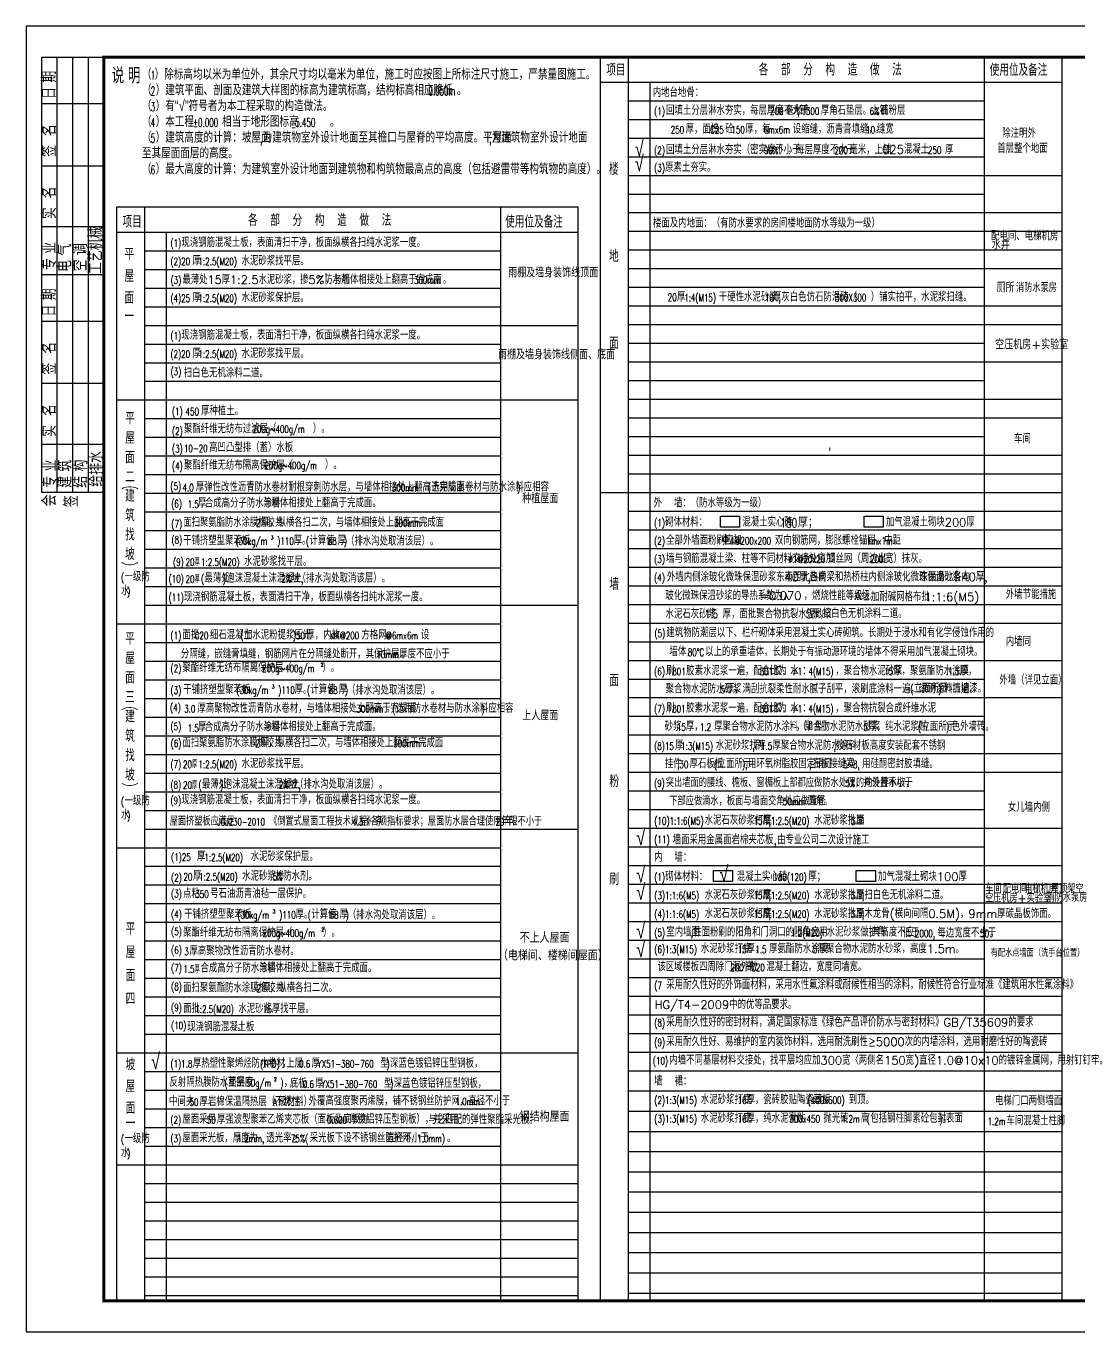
# Model space of a CAD drawing. Extents: x -446699 to 757189, y -606167 to -103070.
# Drawn here: x -354515 to -320673, y -439260 to -397260 of the extents above; entities that cross this region are included whole.
import ezdxf

# ---------------------------------------------------------------- set-up
doc = ezdxf.new("R2010")
doc.units = 0
doc.header["$LTSCALE"] = 1000
doc.header["$MEASUREMENT"] = 0
doc.layers.add('14', color=14, linetype='Continuous')
doc.layers.add('PUB_TITLE', color=4, linetype='Continuous')
doc.styles.add('_TCH_DIM', font='SIMPLEX', dxfattribs={"bigfont": 'GBCBIG'})
doc.styles.add('HZTXT', font='romane.shx', dxfattribs={"width": 0.7, "bigfont": 'hztxt.shx'})
doc.styles.get("Standard").update_dxf_attribs({"font": 'gbenor.shx', "bigfont": 'gbcbig.shx'})
doc.styles.add('天正', font='simplex8.shx', dxfattribs={"width": 0.8, "bigfont": 'hztxt.shx'})

# ---------------------------------------------------------------- blocks, each defined once
blk = doc.blocks.new('A$C393D5F54')
at = {"layer": '14', "color": 14}
for p, q in [((0, 446), (0, 14446)), ((0, 14446), (2000, 14446)), ((500, 446), (500, 14446)), ((1000, 446), (1000, 14446)), ((1500, 446), (1500, 14446)), ((2000, 446), (2000, 14446)), ((2000, 12946), (0, 12946)), ((2000, 10946), (0, 10946)), ((2000, 8990), (0, 8990)), ((2000, 7446), (0, 7446)), ((2000, 5946), (0, 5946)), ((2000, 3946), (0, 3946)), ((2000, 1990), (0, 1990)), ((2000, 446), (0, 446))]:
    blk.add_line(p, q, dxfattribs=at)
at = {"layer": '14', "color": 14, "style": 'HZTXT', "width": 0.85}
for s, p in [('日 期', (462, 13105)), ('签  名', (466, 11238)), ('实  名', (466, 9238)), ('工艺机械', (1953, 7471)), ('专 业', (472, 7598)), ('电 气', (957, 7540)), ('空 调', (1460, 7558)), ('日 期', (462, 6105)), ('签  名', (466, 4238)), ('实  名', (466, 2238)), ('给排水', (1970, 629)), ('专 业', (480, 598)), ('建 筑', (967, 592)), ('结 构', (1470, 597)), ('会', (470, -3)), ('签', (1174, -27))]:
    blk.add_text(s, height=450, rotation=90, dxfattribs=at).set_placement(p)

msp = doc.modelspace()

# ---------------------------------------------------------------- linework, layer by layer
at = {"layer": 'PUB_TITLE'}
for p, q in [((-335164.8, -399659.7), (-323714.6, -399659.7)), ((-335164.8, -400259.7), (-323714.6, -400259.7)), ((-335164.8, -400859.7), (-323714.6, -400859.7)), ((-335164.8, -401459.7), (-323714.6, -401459.7)), ((-335164.8, -402059.7), (-321214.8, -402059.7)), ((-335164.8, -402659.7), (-323714.6, -402659.7)), ((-335164.8, -403259.7), (-321214.8, -403259.7)), ((-335164.8, -403859.7), (-321214.8, -403859.7)), ((-335164.8, -404459.7), (-323714.6, -404459.7)), ((-335164.8, -404459.7), (-321214.8, -404459.7)), ((-350714.4, -404484.9), (-339264.6, -404484.9)), ((-350714.4, -405084.9), (-339264.6, -405084.9)), ((-335164.8, -405059.7), (-321214.8, -405059.7)), ((-350714.4, -405684.9), (-339264.6, -405684.9)), ((-335164.8, -405659.7), (-323714.6, -405659.7)), ((-350714.4, -406284.9), (-339264.6, -406284.9)), ((-335164.8, -406259.7), (-321214.8, -406259.7)), ((-350714.4, -406884.9), (-336764.8, -406884.9)), ((-335164.8, -406859.7), (-321214.8, -406859.7)), ((-350714.4, -407484.9), (-339264.6, -407484.9)), ((-335164.8, -407459.7), (-323714.6, -407459.7)), ((-335164.8, -407459.7), (-323714.6, -407459.7)), ((-350714.4, -408084.9), (-339264.6, -408084.9)), ((-335164.8, -408059.7), (-321214.8, -408059.7)), ((-335164.8, -408659.7), (-323714.6, -408659.7)), ((-350714.4, -408684.9), (-339264.6, -408684.9)), ((-351614.4, -409284.9), (-336764.8, -409284.9)), ((-335164.8, -409259.7), (-321214.8, -409259.7)), ((-350714.4, -409884.9), (-339264.6, -409884.9)), ((-335164.8, -409859.7), (-321214.8, -409859.7)), ((-350714.4, -410484.9), (-339264.6, -410484.9)), ((-335164.8, -410459.7), (-323714.6, -410459.7)), ((-350714.4, -411084.9), (-339264.6, -411084.9)), ((-335164.8, -411059.7), (-321214.8, -411059.7)), ((-350714.4, -411684.9), (-339264.6, -411684.9)), ((-335164.8, -411659.7), (-321214.8, -411659.7)), ((-350714.4, -412284.9), (-339264.6, -412284.9)), ((-336064.8, -412259.7), (-321214.8, -412259.7)), ((-335164.8, -412859.7), (-321214.8, -412859.7)), ((-350714.4, -412884.9), (-339264.6, -412884.9)), ((-350714.4, -413484.9), (-339264.6, -413484.9)), ((-335164.8, -413459.7), (-321214.8, -413459.7)), ((-332032.5, -413605.7), (-332032.5, -413938.2)), ((-350714.4, -414084.9), (-339264.6, -414084.9)), ((-350714.4, -414084.9), (-339264.6, -414084.9)), ((-335164.8, -414059.7), (-321214.8, -414059.7)), ((-350714.4, -414684.9), (-339264.6, -414684.9)), ((-335164.8, -414659.7), (-321214.8, -414659.7)), ((-350714.4, -415284.9), (-339264.6, -415284.9)), ((-335164.8, -415259.7), (-321214.8, -415259.7)), ((-350714.4, -415884.9), (-336764.8, -415884.9)), ((-335164.8, -415859.7), (-321214.8, -415859.7)), ((-351614.4, -416484.9), (-339264.6, -416484.9)), ((-335164.8, -416459.7), (-321214.8, -416459.7)), ((-335164.8, -417059.7), (-323714.6, -417059.7)), ((-350714.4, -417084.9), (-339264.6, -417084.9)), ((-350714.4, -417684.9), (-339264.6, -417684.9)), ((-335164.8, -417659.7), (-321214.8, -417659.7)), ((-350714.4, -418284.9), (-339264.6, -418284.9)), ((-335164.8, -418259.7), (-323714.6, -418259.7)), ((-350714.4, -418884.9), (-339264.6, -418884.9)), ((-335164.8, -418859.7), (-321214.8, -418859.7)), ((-350714.4, -419484.9), (-339264.6, -419484.9)), ((-335164.8, -419459.7), (-323714.6, -419459.7)), ((-350714.4, -420084.9), (-339264.6, -420084.9)), ((-335164.8, -420059.7), (-323714.6, -420059.7)), ((-350714.4, -420684.9), (-339264.6, -420684.9)), ((-335164.8, -420659.7), (-321214.8, -420659.7)), ((-335164.8, -421259.7), (-321214.8, -421259.7)), ((-350714.4, -421284.9), (-339264.6, -421284.9)), ((-350714.4, -421884.9), (-339264.6, -421884.9)), ((-335164.8, -421859.7), (-323714.6, -421859.7)), ((-350714.4, -422484.9), (-339264.6, -422484.9)), ((-335164.8, -422459.7), (-323714.6, -422459.7)), ((-350714.4, -423084.9), (-336764.8, -423084.9)), ((-335164.8, -423059.7), (-321214.8, -423059.7)), ((-351614.4, -423684.9), (-339264.6, -423684.9)), ((-335164.8, -423659.7), (-323714.6, -423659.7)), ((-350714.4, -424284.9), (-339264.6, -424284.9)), ((-335164.8, -424259.7), (-321214.8, -424259.7)), ((-335164.8, -424259.7), (-321214.8, -424259.7)), ((-350714.4, -424884.9), (-339264.6, -424884.9)), ((-335164.8, -424859.7), (-321214.8, -424859.7)), ((-335164.8, -425459.7), (-321214.8, -425459.7)), ((-350714.4, -425484.9), (-339264.6, -425484.9)), ((-350714.4, -426084.9), (-339264.6, -426084.9)), ((-335164.8, -426059.7), (-321214.8, -426059.7)), ((-350714.4, -426684.9), (-339264.6, -426684.9)), ((-335164.8, -426659.7), (-321214.8, -426659.7)), ((-350714.4, -427285.2), (-339264.6, -427285.2)), ((-335164.8, -427259.7), (-323714.6, -427259.7)), ((-350714.4, -427885.2), (-339264.6, -427885.2)), ((-335164.8, -427859.7), (-321214.8, -427859.7)), ((-350714.4, -428485.2), (-339264.6, -428485.2)), ((-335164.8, -428459.7), (-321214.8, -428459.7)), ((-350714.4, -429085.2), (-339264.6, -429085.2)), ((-335164.8, -429059.7), (-321214.8, -429059.7)), ((-335164.8, -429659.7), (-321214.8, -429659.7)), ((-350714.4, -429685.2), (-339264.6, -429685.2)), ((-351614.4, -430285.2), (-336764.8, -430285.2)), ((-335164.8, -430259.7), (-321214.8, -430259.7)), ((-350714.4, -430885.2), (-339264.6, -430885.2)), ((-335164.8, -430859.7), (-321214.8, -430859.7)), ((-350714.4, -431485.2), (-339264.6, -431485.2)), ((-335164.8, -431509.7), (-321214.8, -431509.7)), ((-350714.4, -432085.2), (-339264.6, -432085.2)), ((-335164.8, -432159.7), (-321214.8, -432159.7)), ((-350714.4, -432685.2), (-339264.6, -432685.2)), ((-335164.8, -432809.7), (-321214.8, -432809.7)), ((-350714.4, -433285.2), (-339264.6, -433285.2)), ((-335164.8, -433459.7), (-321214.8, -433459.7)), ((-351614.4, -433885.2), (-336764.8, -433885.2)), ((-335164.8, -434109.7), (-321214.8, -434109.7)), ((-350714.4, -434485.2), (-336764.8, -434485.2)), ((-350714.4, -435085.2), (-336764.8, -435085.2)), ((-335164.8, -434759.7), (-321214.8, -434759.7)), ((-335164.8, -435409.7), (-321214.8, -435409.7)), ((-350714.4, -435685.2), (-336764.8, -435685.2)), ((-350714.4, -436285.2), (-336764.8, -436285.2)), ((-335164.8, -436059.7), (-321214.8, -436059.7)), ((-335164.8, -436709.7), (-321214.8, -436709.7)), ((-350714.4, -436885.2), (-336764.8, -436885.2)), ((-350714.4, -437485.2), (-336764.8, -437485.2)), ((-335164.8, -437359.7), (-321214.8, -437359.7)), ((-335164.8, -438009.7), (-321214.8, -438009.7)), ((-350714.4, -438085.2), (-336764.8, -438085.2))]:
    msp.add_line(p, q, dxfattribs=at)
for points in [[(-354514.7, -439259.6), (-295114.7, -439259.6), (-295114.7, -397259.6), (-354514.7, -397259.6)], [(-336064.8, -438259.6), (-321214.8, -438259.6), (-321214.8, -398259.6), (-336064.8, -398259.6)], [(-351614.4, -438259.6), (-336764.8, -438259.6), (-336764.8, -403084.9), (-351614.4, -403084.9)], [(-332191.8, -413019.8), (-331578, -413019.8), (-331578, -413375.6), (-332191.8, -413375.6)], [(-327575.2, -413019.8), (-326961.3, -413019.8), (-326961.3, -413375.6), (-327575.2, -413375.6)], [(-332416.4, -424419.8), (-331802.5, -424419.8), (-331802.5, -424775.6), (-332416.4, -424775.6)], [(-327829.9, -424419.8), (-327216, -424419.8), (-327216, -424775.6), (-327829.9, -424775.6)]]:
    msp.add_lwpolyline(points, close=True, dxfattribs=at)
at = {"layer": 'PUB_TITLE', "const_width": 100}
msp.add_lwpolyline([(-352014.7, -438259.6), (-296114.7, -438259.6), (-296114.7, -398259.6), (-352014.7, -398259.6)], close=True, dxfattribs=at)
at = {"layer": 'PUB_TITLE'}
for points in [[(-335164.8, -398259.6), (-335164.8, -438259.6)], [(-323714.6, -398259.6), (-323714.6, -438259.6)], [(-336064.8, -399059.7), (-321214.8, -399059.7)], [(-335164.8, -399059.7), (-321214.8, -399059.7)], [(-334464.8, -399059.7), (-334464.8, -438259.6)], [(-350714.4, -403084.9), (-350714.4, -438259.6)], [(-339264.6, -403084.9), (-339264.6, -438259.6)], [(-351614.4, -403884.9), (-336764.8, -403884.9)], [(-350014.4, -403884.9), (-350014.4, -438259.6)]]:
    msp.add_lwpolyline(points, dxfattribs=at)
msp.add_circle((-332032.5, -413763.2), 84, dxfattribs=at)

# ---------------------------------------------------------------- block references
at = {"layer": '14', "color": 6}
msp.add_blockref('A$C393D5F54', (-354014.7, -412705.2), dxfattribs=at)

# ---------------------------------------------------------------- texts
at = {"layer": 'PUB_TITLE'}
for s, height, style, width, p in [('说', 500, '天正', 0.8, (-351764.9, -399102.3)), ('明', 500, '天正', 0.8, (-351244, -399102.3)), ('（', 350, '天正', 0.8, (-350790.9, -398979.5)), ('1', 280, '天正', 0.6, (-350510.9, -398979.5)), ('）除标高均以米为单位外，其余尺寸均以毫米为单位，施工时应按图上所标注尺寸施工，严禁量图施工。', 350, '天正', 0.8, (-350382.9, -398979.5)), ('（', 350, '天正', 0.8, (-350790.9, -399487)), ('2', 280, '天正', 0.6, (-350510.9, -399487)), ('）建筑平面、剖面及建筑大样图的标高为建筑标高，结构标高相应降低', 350, '天正', 0.8, (-350350.9, -399487)), ('0.050m', 280, '天正', 0.6, (-341584.7, -399487)), ('。', 350, '天正', 0.8, (-340664.6, -399487)), ('（', 350, '天正', 0.8, (-350790.9, -399994.5)), ('3', 280, '天正', 0.6, (-350510.9, -399994.5)), ('）有“√”符号者为本工程采取的构造做法。', 350, '天正', 0.8, (-350350.9, -399994.5)), ('(1)', 238, '_TCH_DIM', 0.705882, (-334325.8, -400110.6)), ('（', 350, '天正', 0.8, (-350790.9, -400502)), ('4', 280, '天正', 0.6, (-350510.9, -400502)), ('）本工程', 350, '天正', 0.8, (-350350.9, -400502)), ('%%p0.000', 280, '天正', 0.6, (-349146.2, -400502)), ('相当于地形图标高', 350, '天正', 0.8, (-348218.2, -400502)), ('_5.450', 280, '天正', 0.6, (-345978.2, -400502)), ('200', 238, '_TCH_DIM', 0.705882, (-330599.7, -400110.6)), (',', 238, '_TCH_DIM', 0.705882, (-329726.5, -400110.6)), ('300', 238, '_TCH_DIM', 0.705882, (-329449.9, -400110.6)), ('6%%%', 238, '_TCH_DIM', 0.705882, (-327397.2, -400110.6)), ('（', 350, '天正', 0.8, (-350790.9, -401009.5)), ('）建筑高度的计算：坡屋面', 350, '天正', 0.8, (-350350.9, -401009.5)), ('为建筑物室外设计地面至其檐口与屋脊的平均高度。平屋面', 350, '天正', 0.8, (-346910.9, -401009.5)), ('。', 350, '天正', 0.8, (-344746.2, -400502)), ('为建筑物室外设计地面', 350, '天正', 0.8, (-339550.9, -401009.5)), ('250', 238, '_TCH_DIM', 0.705882, (-333793.7, -400710.6)), ('C25', 238, '_TCH_DIM', 0.705882, (-332527.4, -400710.6)), ('150', 238, '_TCH_DIM', 0.705882, (-331842.8, -400710.6)), ('6mx6m', 238, '_TCH_DIM', 0.705882, (-330805, -400710.6)), ('10', 238, '_TCH_DIM', 0.705882, (-327509.8, -400710.6)), ('5', 280, '天正', 0.6, (-350510.9, -401009.5)), (',', 280, '天正', 0.6, (-346990.9, -401009.5)), (',', 280, '天正', 0.6, (-339630.9, -401009.5)), ('√', 500, '天正', 0.8, (-334946.9, -401449.9)), ('(2)', 238, '_TCH_DIM', 0.705882, (-334325.8, -401374.9)), ('至其屋面面层的高度。', 350, '天正', 0.8, (-350790.9, -401517)), ('√', 500, '天正', 0.8, (-334946.9, -401928.9)), ('90%%%', 238, '_TCH_DIM', 0.705882, (-330796.3, -401374.9)), ('200', 238, '_TCH_DIM', 0.705882, (-328531, -401374.9)), ('250', 238, '_TCH_DIM', 0.705882, (-325524.2, -401370.8)), ('（', 350, '天正', 0.8, (-350790.9, -402024.5)), ('6', 280, '天正', 0.6, (-350510.9, -402024.5)), ('）最大高度的计算：为建筑室外设计地面到建筑物和构筑物最高点的高度（包括避雷带等构筑物的高度）。', 350, '天正', 0.8, (-350350.9, -402024.5)), ('(3)', 238, '_TCH_DIM', 0.705882, (-334325.8, -401941.4)), ('(1)', 238, '_TCH_DIM', 0.705882, (-349875.4, -404359.9)), ('(2)20', 238, '_TCH_DIM', 0.705882, (-349875.4, -404949.9)), ('1:2.5(M20)', 238, '_TCH_DIM', 0.705882, (-348974.8, -404949.9)), ('(3)', 235.7, '_TCH_DIM', 0.705882, (-349868.5, -405550)), ('300mm', 235.7, '_TCH_DIM', 0.705882, (-342044.2, -405550)), ('(4)25', 238, '_TCH_DIM', 0.705882, (-349875.4, -406133.6)), ('1:2.5(M20)', 238, '_TCH_DIM', 0.705882, (-348974.8, -406133.6)), ('20', 238, '_TCH_DIM', 0.705882, (-333889.7, -406101.3)), ('1:4(M15)', 238, '_TCH_DIM', 0.705882, (-333360, -406113.1)), ('10', 238, '_TCH_DIM', 0.705882, (-330765.3, -406113.1)), ('300X300', 238, '_TCH_DIM', 0.705882, (-328513.7, -406113.1)), ('(1)', 238, '_TCH_DIM', 0.705882, (-349875.4, -407337.5)), ('(2)20', 238, '_TCH_DIM', 0.705882, (-349875.4, -407927.5)), ('1:2.5(M20)', 238, '_TCH_DIM', 0.705882, (-348974.8, -407927.5)), ('(3)', 235.7, '_TCH_DIM', 0.705882, (-349868.5, -408491.8)), ('(1)', 238, '_TCH_DIM', 0.705882, (-349826.3, -409773.5)), ('450', 238, '_TCH_DIM', 0.705882, (-349388.4, -409778.9)), ('(2)', 238, '_TCH_DIM', 0.705882, (-349826.3, -410405.2)), ('200g~400g/m', 238, '_TCH_DIM', 0.705882, (-347242.5, -410340.8)), ('(3)', 238, '_TCH_DIM', 0.705882, (-349826.3, -410972)), ('10-20', 238, '_TCH_DIM', 0.705882, (-349443.2, -410960.3)), (',', 238, '_TCH_DIM', 0.705882, (-328717.9, -410849.3)), ('(4)', 238, '_TCH_DIM', 0.705882, (-349826.3, -411524.8)), ('200g~400g/m', 238, '_TCH_DIM', 0.705882, (-346853, -411509.7)), ('(5)', 238, '_TCH_DIM', 0.705882, (-349876.4, -412179.4)), ('(6)', 238, '_TCH_DIM', 0.705882, (-349849.4, -412739.5)), ('(7)', 238, '_TCH_DIM', 0.705882, (-349844.9, -413390.8)), ('2', 235.7, '_TCH_DIM', 0.705882, (-347124.4, -413361.1)), ('300mm', 235.7, '_TCH_DIM', 0.705882, (-342682.7, -413361.1)), ('(1)', 238, '_TCH_DIM', 0.705882, (-334325.8, -413353.6)), ('180', 297.5, '_TCH_DIM', 0.705882, (-330269.5, -413388.4)), ('(8)', 235.7, '_TCH_DIM', 0.705882, (-349841, -413901.6)), ('(30kg/m', 238, '_TCH_DIM', 0.705882, (-347786.1, -413944.6)), ('3', 119, '_TCH_DIM', 0.705882, (-346650.1, -413769.6)), (')110', 238, '_TCH_DIM', 0.705882, (-346442.1, -413944.6)), ('(', 238, '_TCH_DIM', 0.705882, (-345521, -413944.6)), (')', 238, '_TCH_DIM', 0.705882, (-344302.6, -413944.6)), ('(2)', 238, '_TCH_DIM', 0.705882, (-334325.8, -413938.2)), ('88', 238, '_TCH_DIM', 0.705882, (-344819.2, -413944.6)), ('4@200x200', 238, '_TCH_DIM', 0.705882, (-331892.5, -413938.2)), ('1mx1m', 238, '_TCH_DIM', 0.705882, (-327495.5, -413938.2)), ('(9)', 238, '_TCH_DIM', 0.705882, (-349792.7, -414618.5)), ('20厚', 238, '_TCH_DIM', 0.705882, (-349389.7, -414618.5)), ('1:2.5(M20)', 238, '_TCH_DIM', 0.705882, (-348892.1, -414618.5)), ('(3)', 238, '_TCH_DIM', 0.705882, (-334325.8, -414524)), ('%%C1@20x20', 238, '_TCH_DIM', 0.705882, (-330009.9, -414524)), ('200', 238, '_TCH_DIM', 0.705882, (-327385.8, -414524)), ('(', 238, '_TCH_DIM', 0.705882, (-351463.5, -415109.4)), ('(10)', 238, '_TCH_DIM', 0.705882, (-349934.7, -415156.9)), ('20厚', 238, '_TCH_DIM', 0.705882, (-349389.7, -415166.8)), ('(', 238, '_TCH_DIM', 0.705882, (-348892.1, -415156.9)), (')', 238, '_TCH_DIM', 0.705882, (-348190.3, -415156.9)), ('2%', 238, '_TCH_DIM', 0.705882, (-346308.9, -415156.9)), ('(4)', 238, '_TCH_DIM', 0.705882, (-334326.5, -415117.3)), (')', 238, '_TCH_DIM', 0.705882, (-351266.9, -415564.4)), ('(11)', 238, '_TCH_DIM', 0.705882, (-349934.7, -415760.8)), ('(5)', 238, '_TCH_DIM', 0.705882, (-334316.9, -416909.4)), ('(1)', 238, '_TCH_DIM', 0.705882, (-349872.8, -416983.6)), ('C20', 238, '_TCH_DIM', 0.705882, (-349095.6, -416983.6)), ('(', 238, '_TCH_DIM', 0.705882, (-347624.6, -416983.6)), (')50', 238, '_TCH_DIM', 0.705882, (-345939.8, -416983.6)), ('%%c4@200', 238, '_TCH_DIM', 0.705882, (-344721.4, -416983.6)), ('@6mx6m', 238, '_TCH_DIM', 0.705882, (-342951.1, -416983.6)), ('10mm', 238, '_TCH_DIM', 0.705882, (-343251.6, -417593.7)), ('80%%DC', 238, '_TCH_DIM', 0.705882, (-333244, -417520.8)), ('(2)', 238, '_TCH_DIM', 0.705882, (-349872.8, -418037.2)), ('200g~400g/m', 238, '_TCH_DIM', 0.705882, (-346933, -418037.2)), ('2', 119, '_TCH_DIM', 0.705882, (-345045, -417862.2)), ('(6)', 238, '_TCH_DIM', 0.705882, (-334325, -418134.7)), ('801', 238, '_TCH_DIM', 0.705882, (-333744.4, -418134.7)), ('801', 238, '_TCH_DIM', 0.705882, (-330937.3, -418134.7)), ('=1', 238, '_TCH_DIM', 0.705882, (-329899.5, -418134.7)), ('4(M15)', 238, '_TCH_DIM', 0.705882, (-329366.9, -418134.7)), ('15', 238, '_TCH_DIM', 0.705882, (-326930.1, -418134.7)), ('1.5', 238, '_TCH_DIM', 0.705882, (-324872.8, -418134.7)), ('(3)', 238, '_TCH_DIM', 0.705882, (-349872.8, -418742.2)), ('(30kg/m', 238, '_TCH_DIM', 0.705882, (-347754.6, -418738.9)), ('3', 119, '_TCH_DIM', 0.705882, (-346618.6, -418563.9)), (')110', 238, '_TCH_DIM', 0.705882, (-346410.6, -418738.9)), ('(', 238, '_TCH_DIM', 0.705882, (-345489.4, -418738.9)), ('88', 238, '_TCH_DIM', 0.705882, (-344787.6, -418738.9)), (')', 238, '_TCH_DIM', 0.705882, (-344271.1, -418738.9)), ('5', 238, '_TCH_DIM', 0.705882, (-332185.9, -418717.3)), ('(', 238, '_TCH_DIM', 0.705882, (-326090.2, -418697.6)), (')', 238, '_TCH_DIM', 0.705882, (-325191.8, -418697.6)), ('(4)', 238, '_TCH_DIM', 0.705882, (-349887.8, -419293.6)), ('3.0', 238, '_TCH_DIM', 0.705882, (-349435.4, -419340.1)), ('300mm', 238, '_TCH_DIM', 0.705882, (-343896.9, -419340.1)), ('(', 238, '_TCH_DIM', 0.705882, (-342740.3, -419340.1)), (')', 238, '_TCH_DIM', 0.705882, (-339876, -419340.1)), ('(7)', 238, '_TCH_DIM', 0.705882, (-334325.9, -419334.7)), ('801', 238, '_TCH_DIM', 0.705882, (-333745.3, -419334.7)), ('801', 238, '_TCH_DIM', 0.705882, (-330938.1, -419334.7)), ('=1', 238, '_TCH_DIM', 0.705882, (-329900.3, -419334.7)), ('4(M15)', 238, '_TCH_DIM', 0.705882, (-329367.7, -419334.7)), ('(5)', 238, '_TCH_DIM', 0.705882, (-349872.8, -419908.7)), ('15', 238, '_TCH_DIM', 0.705882, (-333595.4, -419924.7)), ('1.2', 238, '_TCH_DIM', 0.705882, (-332854.8, -419924.7)), ('5', 238, '_TCH_DIM', 0.705882, (-327600.3, -419924.7)), ('(', 238, '_TCH_DIM', 0.705882, (-325842.6, -419924.7)), (')', 238, '_TCH_DIM', 0.705882, (-324944.2, -419924.7)), ('(6)', 235.7, '_TCH_DIM', 0.705882, (-349865.8, -420448.1)), ('2', 235.7, '_TCH_DIM', 0.705882, (-347149.2, -420448.1)), ('300mm', 235.7, '_TCH_DIM', 0.705882, (-342707.5, -420448.1)), ('(8)15', 238, '_TCH_DIM', 0.705882, (-334327, -420534.7)), ('1:3(M15)', 238, '_TCH_DIM', 0.705882, (-333458.4, -420534.7)), ('1.5', 238, '_TCH_DIM', 0.705882, (-330890.2, -420534.7)), (',', 238, '_TCH_DIM', 0.705882, (-331166.8, -420534.7)), (',', 238, '_TCH_DIM', 0.705882, (-328556.3, -420534.7)), ('(7)', 238, '_TCH_DIM', 0.705882, (-349875.4, -421123.8)), ('20厚', 238, '_TCH_DIM', 0.705882, (-349472.5, -421123.8)), ('1:2.5(M20)', 238, '_TCH_DIM', 0.705882, (-348974.8, -421123.8)), (',30', 238, '_TCH_DIM', 0.705882, (-333586.3, -421124.7)), ('(', 238, '_TCH_DIM', 0.705882, (-332399.9, -421124.7)), ('),', 238, '_TCH_DIM', 0.705882, (-331501.6, -421124.7)), (';', 238, '_TCH_DIM', 0.705882, (-329343.6, -421124.7)), ('5~8,', 238, '_TCH_DIM', 0.705882, (-328248.6, -421124.7)), ('(8)', 238, '_TCH_DIM', 0.705882, (-349875.4, -421785.5)), ('20厚', 238, '_TCH_DIM', 0.705882, (-349472.5, -421795.4)), ('(', 238, '_TCH_DIM', 0.705882, (-348974.8, -421785.5)), (')', 238, '_TCH_DIM', 0.705882, (-348273.1, -421785.5)), ('2%', 238, '_TCH_DIM', 0.705882, (-346391.7, -421785.5)), ('(9)', 233.24, '_TCH_DIM', 0.705882, (-334326.7, -421731.2)), ('5%', 233.24, '_TCH_DIM', 0.705882, (-328170.5, -421731.2)), ('(', 238, '_TCH_DIM', 0.705882, (-351463.5, -422318.3)), ('(9)', 238, '_TCH_DIM', 0.705882, (-349875.4, -422284.6)), ('50mm', 233.24, '_TCH_DIM', 0.705882, (-330180.7, -422321.2)), (')', 238, '_TCH_DIM', 0.705882, (-351266.9, -422773.3)), ('JGJ230-2010', 231.2, '_TCH_DIM', 0.705882, (-348371.3, -422970)), ('4.3.1', 231.2, '_TCH_DIM', 0.705882, (-344026.8, -422970)), ('20', 231.2, '_TCH_DIM', 0.705882, (-339425.6, -422970)), ('(10)1:1:6(M5)', 238, '_TCH_DIM', 0.705882, (-334319.7, -422945)), ('15', 238, '_TCH_DIM', 0.705882, (-331130.9, -422945)), (',1:2.5(M20)', 238, '_TCH_DIM', 0.705882, (-330646.3, -422945)), ('5', 238, '_TCH_DIM', 0.705882, (-328002.7, -422945)), ('。', 238, '_TCH_DIM', 0.705882, (-327646.1, -422945)), ('√', 500, '天正', 0.8, (-334896.9, -423609.7)), ('(11)', 238, '_TCH_DIM', 0.705882, (-334319.7, -423545)), ('(1)25', 238, '_TCH_DIM', 0.705882, (-349854.4, -424109.2)), ('1:2.5(M20)', 238, '_TCH_DIM', 0.705882, (-348781.6, -424116.7)), ('(2)', 238, '_TCH_DIM', 0.705882, (-349854.4, -424768.1)), ('20', 238, '_TCH_DIM', 0.705882, (-349455.8, -424740.1)), ('1:2.5(M20)', 238, '_TCH_DIM', 0.705882, (-348953.8, -424740.1)), ('5%', 238, '_TCH_DIM', 0.705882, (-346586.9, -424740.1)), ('√', 500, '天正', 0.8, (-334896.9, -424809.7)), ('(1)', 238, '_TCH_DIM', 0.705882, (-334319.7, -424753.6)), ('√', 500, '天正', 0.8, (-332227.2, -424790.3)), ('180(120)', 238, '_TCH_DIM', 0.705882, (-330490.6, -424753.6)), ('(3)', 238, '_TCH_DIM', 0.705882, (-349854.4, -425284.1)), ('√', 500, '天正', 0.8, (-334896.9, -425368.2)), ('350', 238, '_TCH_DIM', 0.705882, (-349077.3, -425302)), ('(3)1:1:6(M5)', 238, '_TCH_DIM', 0.705882, (-334319.7, -425345)), ('15', 238, '_TCH_DIM', 0.705882, (-331130.9, -425345)), (',1:2.5(M20)', 238, '_TCH_DIM', 0.705882, (-330646.3, -425345)), ('5', 238, '_TCH_DIM', 0.705882, (-328002.7, -425345)), (',', 238, '_TCH_DIM', 0.705882, (-327646.1, -425345)), ('(4)', 238, '_TCH_DIM', 0.705882, (-349854.4, -425945.7)), ('(30kg/m', 238, '_TCH_DIM', 0.705882, (-347725.8, -425967.6)), ('3', 119, '_TCH_DIM', 0.705882, (-346589.8, -425792.6)), (')110', 238, '_TCH_DIM', 0.705882, (-346381.8, -425967.6)), ('(', 238, '_TCH_DIM', 0.705882, (-345460.6, -425967.6)), ('88', 238, '_TCH_DIM', 0.705882, (-344758.8, -425967.6)), (')', 238, '_TCH_DIM', 0.705882, (-344242.2, -425967.6)), ('(4)1:1:6(M5)', 238, '_TCH_DIM', 0.705882, (-334319.7, -425945)), ('15', 238, '_TCH_DIM', 0.705882, (-331130.9, -425945)), (',1:2.5(M20)', 238, '_TCH_DIM', 0.705882, (-330646.3, -425945)), ('5', 238, '_TCH_DIM', 0.705882, (-328002.7, -425945)), ('(5)', 238, '_TCH_DIM', 0.705882, (-349854.4, -426496.5)), ('200g~400g/m', 238, '_TCH_DIM', 0.705882, (-346914.7, -426552.8)), ('2', 119, '_TCH_DIM', 0.705882, (-345026.7, -426377.8)), ('√', 500, '天正', 0.8, (-334896.9, -426609.7)), ('(5)', 238, '_TCH_DIM', 0.705882, (-334319.7, -426538.7)), ('1:2(M20)', 238, '_TCH_DIM', 0.705882, (-329923.8, -426538.7)), (',', 238, '_TCH_DIM', 0.705882, (-327646.1, -425945)), ('√', 500, '天正', 0.8, (-334896.9, -427209.7)), (',', 238, '_TCH_DIM', 0.705882, (-333149.3, -426538.7)), ('.', 238, '_TCH_DIM', 0.705882, (-327403.6, -426538.7)), ('2000,', 238, '_TCH_DIM', 0.705882, (-325942.6, -426566.1)), ('50', 238, '_TCH_DIM', 0.705882, (-323846.4, -426566.1)), ('(6)1:3(M15)', 238, '_TCH_DIM', 0.705882, (-334319.7, -427074.5)), ('15', 238, '_TCH_DIM', 0.705882, (-331644.1, -427074.5)), ('1.5', 238, '_TCH_DIM', 0.705882, (-331074.9, -427074.5)), ('5', 238, '_TCH_DIM', 0.705882, (-329231.8, -427074.5)), ('200', 235.7, '_TCH_DIM', 0.705882, (-331873.3, -427655.5)), ('C20', 235.7, '_TCH_DIM', 0.705882, (-331203.2, -427655.5)), ('(7', 238, '_TCH_DIM', 0.705882, (-334319.7, -428234.4)), ('(9)', 238, '_TCH_DIM', 0.705882, (-349854.4, -428944.8)), ('1:2.5(M20)', 238, '_TCH_DIM', 0.705882, (-349077.3, -429000.8)), ('15', 238, '_TCH_DIM', 0.705882, (-346906.9, -429000.8)), ('(8)', 238, '_TCH_DIM', 0.705882, (-334319.7, -429439.2)), ('(10)', 238, '_TCH_DIM', 0.705882, (-349854.4, -429524.4)), ('(9)', 238, '_TCH_DIM', 0.705882, (-334319.7, -430065.4)), ('√', 500, '天正', 0.8, (-350496.5, -430814.2)), ('(1)1.8', 238, '_TCH_DIM', 0.705882, (-349875.4, -430760.4)), ('(TPO)', 238, '_TCH_DIM', 0.705882, (-346992.9, -430760.4)), (')', 238, '_TCH_DIM', 0.705882, (-342928.6, -430760.4)), ('(10)', 238, '_TCH_DIM', 0.705882, (-334368.8, -430660.8)), ('0.6', 238, '_TCH_DIM', 0.705882, (-345740.2, -430760.4)), ('YX51-380-760', 238, '_TCH_DIM', 0.705882, (-345143.6, -430760.4)), ('(', 238, '_TCH_DIM', 0.705882, (-348138.6, -431370.5)), ('50g/m', 238, '_TCH_DIM', 0.705882, (-347436.8, -431370.5)), ('2', 119, '_TCH_DIM', 0.705882, (-346548.8, -431195.5)), (')', 238, '_TCH_DIM', 0.705882, (-346340.8, -431370.5)), ('0.6', 238, '_TCH_DIM', 0.705882, (-345622.5, -431406.9)), ('YX51-380-760', 238, '_TCH_DIM', 0.705882, (-345025.9, -431406.9)), (')', 238, '_TCH_DIM', 0.705882, (-342810.9, -431406.9)), ('50', 238, '_TCH_DIM', 0.705882, (-349261.2, -431991.7)), ('A', 238, '_TCH_DIM', 0.705882, (-346582, -431991.7)), ('1.0mm', 238, '_TCH_DIM', 0.705882, (-340715.5, -431970.5)), ('(2)1:3(M15)', 238, '_TCH_DIM', 0.705882, (-334319.7, -431928.9)), ('16', 238, '_TCH_DIM', 0.705882, (-331644.1, -431928.9)), ('(400x600)', 238, '_TCH_DIM', 0.705882, (-329390.1, -431928.9)), ('(2)', 238, '_TCH_DIM', 0.705882, (-349875.4, -432560.4)), ('50', 238, '_TCH_DIM', 0.705882, (-348705.1, -432560.4)), ('0.600', 238, '_TCH_DIM', 0.705882, (-344846.3, -432560.4)), ('(3)1:3(M15)', 238, '_TCH_DIM', 0.705882, (-334319.7, -432528.9)), ('16', 238, '_TCH_DIM', 0.705882, (-331644.1, -432528.9)), ('300x450', 238, '_TCH_DIM', 0.705882, (-329979.9, -432528.9)), ('1.2m', 238, '_TCH_DIM', 0.705882, (-328294.1, -432528.9)), ('(', 238, '_TCH_DIM', 0.705882, (-327489.5, -432528.9)), (')', 238, '_TCH_DIM', 0.705882, (-325146.3, -432532.9)), ('1.2m', 238, '_TCH_DIM', 0.705882, (-323607.6, -432610.6)), ('(', 238, '_TCH_DIM', 0.705882, (-351463.5, -433178.6)), ('(3)', 238, '_TCH_DIM', 0.705882, (-349875.4, -433160.4)), ('1.2mm,', 238, '_TCH_DIM', 0.705882, (-347722.1, -433160.4)), ('75%(', 238, '_TCH_DIM', 0.705882, (-346007.7, -433160.4)), ('1.0mm)', 238, '_TCH_DIM', 0.705882, (-341943.3, -433160.4)), (')', 238, '_TCH_DIM', 0.705882, (-351266.9, -433633.6))]:
    msp.add_text(s, height=height, dxfattribs=dict(at, style=style, width=width)).set_placement(p)
at = {"layer": 'PUB_TITLE', "style": '_TCH_DIM'}
for s, height, p in [('项目', 385.82, (-335864.8, -398859.7)), ('各', 385.8, (-330964.4, -398848.8)), ('部', 385.8, (-330249.2, -398848.8)), ('分', 385.8, (-329534.1, -398848.8)), ('构', 385.8, (-328819, -398848.8)), ('造', 385.8, (-328103.8, -398848.8)), ('做', 385.8, (-327388.7, -398848.8)), ('法', 385.8, (-326673.6, -398848.8)), ('使用位及备注', 385.82, (-323537.5, -398859.7)), ('内地台地骨：', 270.07, (-334372, -399534.7)), ('回填土分层淋水夯实，每层厚度不大于', 270.071, (-333941.8, -400110.6)), ('毫米', 270.07, (-330119.7, -400110.6)), ('铺', 270.1, (-329646.5, -400110.6)), ('厚角石垫层。上铺', 270.07, (-328969.9, -400110.6)), ('石粉层', 270.07, (-327061.2, -400110.6)), ('厚，面捣', 270.07, (-333313.7, -400710.6)), ('砼', 270.1, (-332039.4, -400710.6)), ('厚，每', 270.07, (-331394.8, -400710.6)), ('设缩缝，沥青膏填缝，缝宽', 270.071, (-329869, -400710.6)), ('。', 270.1, (-327221.8, -400710.6)), ('除注明外', 270.07, (-323135.7, -400848.9)), ('回填土分层淋水夯实（密实度不小于', 270.071, (-333941.8, -401374.9)), ('），每层厚度不大于', 270.07, (-330300.3, -401374.9)), ('毫米，上铺', 270.07, (-328051, -401374.9)), ('C25混凝土', 270.07, (-327003.7, -401362.4)), ('厚', 270.1, (-324974.9, -401370.8)), ('首层整个地面', 270.07, (-323296.3, -401331.5)), ('楼', 385.8, (-335777.3, -402046.4)), ('原素土夯实。', 270.07, (-333973.8, -401941.4)), ('项目', 385.82, (-351414.4, -403742.4)), ('各', 385.8, (-347377.8, -403692.4)), ('部', 385.8, (-346662.7, -403692.4)), ('分', 385.8, (-345947.6, -403692.4)), ('构', 385.8, (-345232.4, -403692.4)), ('造', 385.8, (-344517.3, -403692.4)), ('做', 385.8, (-343802.1, -403692.4)), ('法', 385.8, (-343087, -403692.4)), ('使用位及备注', 385.82, (-339115.1, -403742.4)), ('楼面及内地面：（有防水要求的房间楼地面防水等级为一级）', 270.071, (-334363.3, -403734.7)), ('配电间、电梯机房', 270.07, (-323493.8, -404150)), ('平', 385.8, (-351353, -404788)), ('现浇钢筋混凝土板，表面清扫干净，板面纵横各扫纯水泥浆一度。', 270.071, (-349523.4, -404359.9)), ('地', 385.8, (-335777.3, -404846.4)), ('水井', 289.36, (-323474.7, -404440.5)), ('厚', 270.1, (-349171.4, -404949.9)), ('水泥砂浆找平层。', 270.07, (-347590.8, -404949.9)), ('屋', 385.8, (-351353, -405488)), ('最薄处15厚1:2.5水泥砂浆，掺5%%%防水剂', 267.457, (-349488.2, -405550)), ('，与墙体相接处上翻高于完成面', 267.457, (-344906.2, -405550)), ('。', 267.5, (-341120.2, -405550)), ('厕所', 289.36, (-323318.4, -405819.4)), ('消防水泵房', 262.35, (-322693, -405811.6)), ('面', 385.8, (-351353, -406188)), ('厚', 270.1, (-349171.4, -406133.6)), ('水泥砂浆保护层。', 270.07, (-347590.8, -406133.6)), ('厚', 270.1, (-333593, -406111.5)), ('干硬性水泥砂浆,', 270.07, (-332248, -406113.1)), ('厚灰白色仿石防滑砖（', 270.07, (-330506.1, -406113.1)), ('）铺实拍平，水泥浆扫缝。', 270.071, (-327362.3, -406113.1)), ('一', 385.8, (-351353, -406778.4)), ('现浇钢筋混凝土板，表面清扫干净，板面纵横各扫纯水泥浆一度。', 270.071, (-349523.4, -407337.5)), ('面', 385.8, (-335777.3, -407646.4)), ('空压机房+实验室', 289.36, (-323364.7, -407654.5)), ('厚', 270.1, (-349171.4, -407927.5)), ('水泥砂浆找平层。', 270.07, (-347590.8, -407927.5)), ('扫白色无机涂料二道。', 270.07, (-349446.4, -408555.4)), ('厚种植土。', 270.07, (-348892.5, -409775.5)), ('平', 385.8, (-351331.2, -410071.7)), ('屋', 385.8, (-351331.2, -410696.7)), ('聚酯纤维无纺布过滤层（', 270.071, (-349442.3, -410351.3)), ('）。', 270.07, (-345298.5, -410340.8)), ('高凹凸型排（蓄）水板', 270.07, (-348630.4, -410953.7)), ('车间', 270.07, (-322755.8, -410672.7)), ('面', 385.8, (-351331.2, -411321.7)), ('二', 385.8, (-351331.2, -411946.7)), ('聚酯纤维无纺布隔离保护层（', 270.071, (-349442.3, -411524.8)), ('）。', 270.07, (-344909, -411509.7)), ('建', 385.8, (-351331.2, -412557)), ('外', 270.1, (-334343.4, -412734.7)), ('墙：（防水等级为一级）', 270.071, (-333690.8, -412734.7)), ('筑', 385.8, (-351331.2, -413182)), ('面扫聚氨脂防水涂膜橡胶共', 267.457, (-349460.7, -413361.1)), ('厚，纵横各扫二次，与墙体相接处上翻高于完成面', 267.457, (-346965.9, -413361.1)), ('。', 267.5, (-341732, -413361.1)), ('砌体材料：', 270.07, (-333973.8, -413353.6)), ('混凝土实心砖', 270.07, (-331491.6, -413353.6)), ('厚；', 337.59, (-329709.5, -413388.4)), ('加气混凝土砌块200厚', 270.071, (-326874.9, -413353.6)), ('找', 385.8, (-351331.2, -413807)), ('干铺挤塑型聚苯板', 270.07, (-349470.3, -413944.6)), ('厚。', 270.07, (-345914.1, -413944.6)), ('计算值', 270.07, (-345409, -413944.6)), ('厚', 270.1, (-344499.2, -413944.6)), ('（排水沟处取消该层）。', 270.071, (-344232.2, -413964.4)), ('全部外墙面粉刷应加', 270.07, (-333941.8, -413938.2)), ('双向钢筋网，膨胀螺栓锚固，中距', 270.071, (-330444.5, -413938.2)), ('坡', 385.8, (-351331.2, -414432)), ('。', 270.1, (-326623.5, -413938.2)), ('水泥砂浆找平层。', 270.07, (-347508.1, -414618.5)), ('墙与钢筋混凝土梁、柱等不同材料交接处应加', 270.071, (-333941.8, -414524)), ('钢丝网（周边出', 270.07, (-328761.9, -414524)), ('宽）抹灰。', 270.07, (-326905.8, -414524)), ('一级防', 270.07, (-351351.5, -415109.4)), ('最薄处', 270.07, (-348780.1, -415156.9)), ('泡沫混凝土沫混凝土', 270.07, (-348078.3, -415156.9)), ('坡,', 270.07, (-345972.9, -415156.9)), ('（排水沟处取消该层）。', 270.071, (-345788.4, -415156.9)), ('外墙内侧涂玻化微珠保温砂浆东南西北各向', 270.071, (-333914.7, -415117.3)), ('40厚,', 270.07, (-330136.6, -415117.3)), ('热桥梁和热桥柱内侧涂玻化微珠保温砂浆', 270.071, (-329325.8, -415117.3)), ('东西南北各向', 270.07, (-325793, -415112.8)), ('40厚,', 270.07, (-324449.7, -415112.8)), ('水', 270.1, (-351463.5, -415564.4)), ('墙', 385.8, (-335765.6, -415400.7)), ('现浇钢筋混凝土板，表面清扫干净，板面纵横各扫纯水泥浆一度。', 270.071, (-349440.7, -415760.8)), ('玻化微珠保温砂浆的导热系数为λ', 270.071, (-333965.4, -415717.3)), ('=0.070', 270.07, (-330934.3, -415717.3)), ('，燃烧性能等级≥', 270.07, (-329518.8, -415717.3)), ('A', 270.1, (-327877.3, -415717.3)), ('级。', 270.07, (-327657.3, -415717.3)), ('加耐碱网格布批', 270.07, (-327356.3, -415754.5)), ('1:1:6(M5)', 270.07, (-325636.1, -415754.5)), ('外墙节能措施', 270.07, (-323022.2, -415681.2)), ('水泥石灰砂浆', 270.07, (-333958.5, -416307.3)), ('15', 270.07, (-332724.1, -416307.3)), ('厚，面批聚合物抗裂水泥砂浆', 270.071, (-332124, -416307.3)), ('5', 270.1, (-329465.4, -416307.3)), ('厚，', 270.07, (-329265.4, -416307.3)), ('扫白色无机涂料二道。', 270.07, (-328911.6, -416293.3)), ('建筑物防潮层以下、栏杆砌体采用混凝土实心砖砌筑。长期处于浸水和有化学侵蚀作用的', 270.071, (-333932.9, -416909.4)), ('平', 385.8, (-351331.2, -417156)), ('面捣', 270.07, (-349488.8, -416983.6)), ('细石混凝土', 270.07, (-348607.6, -416983.6)), ('加水泥粉提浆压光', 270.07, (-347512.6, -416983.6)), ('厚，内放', 270.07, (-345507.8, -416983.6)), ('方格网，', 270.07, (-343737.4, -416983.6)), ('设', 270.1, (-341823.1, -416983.6)), ('内墙同', 270.07, (-323022.2, -417195.2)), ('屋', 385.8, (-351331.2, -417781)), ('分隔缝，嵌缝膏填缝，钢筋网片在分隔缝处断开，其保护层厚度不应小于', 270.071, (-349542.6, -417593.7)), ('墙体，', 270.07, (-333833.8, -417520.8)), ('以上的承重墙体，长期处于有振动源环境的墙体不得采用加气混凝土砌块。', 270.071, (-332684.6, -417520.8)), ('聚酯纤维无纺布隔离保护层（', 270.071, (-349488.8, -418037.2)), ('）。', 270.07, (-344989, -418037.2)), ('。', 270.1, (-342483.6, -417593.7)), ('刷', 270.1, (-333941, -418134.7)), ('胶素水泥浆一遍，配合比为', 270.071, (-333296.4, -418134.7)), ('胶：水', 270.07, (-330489.3, -418134.7)), ('，聚合物水泥砂浆', 270.07, (-328502.9, -418134.7)), ('厚，聚氨酯防水涂膜', 270.07, (-326642.1, -418134.7)), ('厚，', 270.07, (-324504.8, -418134.7)), ('面', 385.8, (-351331.2, -418406)), ('面', 385.8, (-335765.6, -418497.1)), ('：', 270.1, (-329563.5, -418134.7)), ('外墙（详见立面）', 270.07, (-323229.8, -418433.7)), ('三', 385.8, (-351331.2, -419031)), ('干铺挤塑型聚苯板', 270.07, (-349466.7, -418738.9)), ('厚。', 270.07, (-345882.6, -418738.9)), ('计算值', 270.07, (-345377.4, -418738.9)), ('厚', 270.1, (-344467.6, -418738.9)), ('（排水沟处取消该层）。', 270.071, (-344200.6, -418758.8)), ('聚合物水泥防水砂浆', 270.07, (-333955.3, -418717.3)), ('厚，满刮抗裂柔性耐水腻子刮平，滚刷底涂料一遍，滚刷涂料二遍。', 270.071, (-332025.9, -418717.3)), ('立面所示', 270.07, (-325978.2, -418697.6)), ('外墙墙漆。', 270.07, (-325007.5, -418697.6)), ('厚高聚物改性沥青防水卷材，与墙体相接处上翻高于完成面', 270.071, (-349008.4, -419340.1)), ('选用防水卷材与防水涂料应相容', 270.071, (-342628.3, -419340.1)), ('刷', 270.1, (-333941.9, -419334.7)), ('胶素水泥浆一遍，配合比为', 270.071, (-333297.3, -419334.7)), ('胶：水', 270.07, (-330490.1, -419334.7)), ('：', 270.1, (-329564.3, -419334.7)), ('，聚合物抗裂合成纤维水泥', 270.071, (-328503.7, -419334.7)), ('建', 385.8, (-351331.2, -419656)), ('。', 270.1, (-342936.9, -419340.1)), ('筑', 385.8, (-351331.2, -420281)), ('砂浆', 270.07, (-333988.6, -419924.7)), ('厚，  厚聚合物水泥防水涂料（Ⅱ型）', 270.071, (-333307.4, -419924.7)), ('，聚合物水泥防水砂浆', 270.07, (-329762.8, -419924.7)), ('厚，纯水泥浆贴', 270.07, (-327440.3, -419924.7)), ('立面所示', 270.07, (-325730.6, -419924.7)), ('色外墙砖。', 270.07, (-324759.9, -419924.7)), ('面扫聚氨脂防水涂膜橡胶共', 267.457, (-349485.5, -420448.1)), ('厚，纵横各扫二次，与墙体相接处上翻高于完成面', 267.457, (-346990.7, -420448.1)), ('。', 267.5, (-341756.8, -420448.1)), ('厚', 270.1, (-333655, -420534.7)), ('水泥砂浆找平', 270.07, (-332346.4, -420534.7)), ('刷', 270.1, (-331086.8, -420534.7)), ('厚聚合物水泥防水涂料', 270.07, (-330522.2, -420534.7)), ('按石材板高度安装配套不锈钢', 270.071, (-328476.3, -420534.7)), ('找', 385.8, (-351331.2, -420906)), ('水泥砂浆找平层。', 270.07, (-347590.8, -421123.8)), ('挂件', 270.07, (-333979.5, -421124.7)), ('厚石板板', 270.07, (-333186.3, -421124.7)), ('立面所示', 270.07, (-332287.9, -421124.7)), ('用环氧树脂胶固定销钉', 270.07, (-331309.6, -421124.7)), ('石板接缝宽', 270.07, (-329231.6, -421124.7)), ('用硅酮密封胶填缝。', 270.07, (-327640.6, -421124.7)), ('坡', 385.8, (-351331.2, -421531)), ('最薄处', 270.07, (-348862.8, -421785.5)), ('泡沫混凝土沫混凝土', 270.07, (-348161.1, -421785.5)), ('坡,', 270.07, (-346055.7, -421785.5)), ('（排水沟处取消该层）。', 270.071, (-345871.2, -421785.5)), ('粉', 385.8, (-335765.6, -421736.3)), ('突出墙面的腰线、檐板、窗楣板上部都应做防水处理，并设置不小于', 264.67, (-333950.4, -421731.2)), ('的向外排水坡，', 264.67, (-327841.2, -421731.2)), ('一级防', 270.07, (-351351.5, -422318.3)), ('现浇钢筋混凝土板，表面清扫干净，板面纵横各扫纯水泥浆一度。', 270.071, (-349523.4, -422284.6)), ('下部应做滴水，板面与墙面交角处应做直径', 264.67, (-333841.3, -422321.2)), ('圆角。', 264.67, (-329396.7, -422321.2)), ('水', 270.1, (-351463.5, -422773.3)), ('女儿墙内侧', 270.07, (-322956, -422526.8)), ('屋面挤塑板应满足', 262.35, (-349899.2, -422970)), ('《倒置式屋面工程技术规程》条', 262.355, (-346700.5, -422970)), ('各项指标要求；屋面防水层合理使用年限不小于', 262.355, (-343436.1, -422970)), ('年。', 262.35, (-339114.7, -422970)), ('水泥石灰砂浆打底', 270.07, (-332703.7, -422945)), ('厚', 270.1, (-330842.9, -422945)), ('水泥砂浆批面', 270.07, (-329182.3, -422945)), ('厚', 270.1, (-327842.7, -422945)), ('墙面采用金属面岩棉夹芯板,由专业公司二次设计施工', 270.071, (-333731.6, -423572)), ('厚', 270.1, (-349022.4, -424109.2)), ('水泥砂浆保护层。', 270.07, (-347297.8, -424109.2)), ('内', 270.1, (-334324.8, -424134.7)), ('墙：', 270.07, (-333672.2, -424134.7)), ('厚', 270.1, (-349150.4, -424740.1)), ('水泥砂浆掺', 270.07, (-347569.8, -424740.1)), ('防水剂。', 270.07, (-346250.9, -424740.1)), ('刷', 385.8, (-335765.6, -424887)), ('砌体材料：', 270.07, (-333967.7, -424753.6)), ('混凝土实心砖', 270.07, (-331670.2, -424753.6)), ('厚；', 270.07, (-329370.6, -424753.6)), ('加气混凝土砌块100厚', 270.071, (-327129.6, -424753.6)), ('点粘', 270.07, (-349470.4, -425302)), ('号石油沥青油毡一层保护。', 270.071, (-348597.3, -425302)), ('车间', 262.35, (-323682.6, -425139.2)), ('配电间', 262.35, (-323117.5, -425139.2)), ('电梯机房', 262.35, (-322430.1, -425147.2)), ('屋顶架空', 262.35, (-321573.9, -425139.2)), ('水泥石灰砂浆打底', 270.07, (-332703.7, -425345)), ('厚', 270.1, (-330842.9, -425345)), ('水泥砂浆批面', 270.07, (-329182.3, -425345)), ('厚', 270.1, (-327842.7, -425345)), ('扫白色无机涂料二道。', 270.07, (-327566.1, -425345)), ('空压机房+实验室', 262.35, (-323692.6, -425438.5)), ('消防水泵房', 262.35, (-321711.2, -425422.9)), ('干铺挤塑型聚苯板', 270.07, (-349437.8, -425967.6)), ('厚。', 270.07, (-345853.8, -425967.6)), ('计算值', 270.07, (-345348.6, -425967.6)), ('厚', 270.1, (-344438.8, -425967.6)), ('（排水沟处取消该层）。', 270.071, (-344171.8, -425987.5)), ('水泥石灰砂浆打底', 270.07, (-332703.7, -425945)), ('厚', 270.1, (-330842.9, -425945)), ('水泥砂浆批面', 270.07, (-329182.3, -425945)), ('厚', 270.1, (-327842.7, -425945)), ('木龙骨(横向间隔0.5M)，9mm厚碳晶板饰面。', 270.071, (-327566.1, -425945)), ('平', 385.8, (-351315.9, -426484.5)), ('聚酯纤维无纺布隔离保护层（', 270.071, (-349470.4, -426552.8)), ('）。', 270.07, (-344970.7, -426552.8)), ('室内墙面', 270.07, (-333935.7, -426538.7)), ('柱面粉刷的阳角和门洞口的阳角应用', 270.071, (-333069.3, -426538.7)), ('水泥砂浆做护角', 270.07, (-328779.8, -426538.7)), ('其高度不应', 270.07, (-327323.6, -426538.7)), ('低于', 270.07, (-326335.8, -426566.1)), ('每边宽度不少于', 270.07, (-325222.6, -426566.1)), ('。', 270.1, (-323526.4, -426566.1)), ('屋', 385.8, (-351315.9, -427234.5)), ('水泥砂浆打底', 270.07, (-332823.7, -427074.5)), ('厚， 厚氨酯防水涂膜', 270.07, (-331356.1, -427074.5)), ('厚聚合物水泥防水砂浆，高度1.5m。', 270.071, (-329071.8, -427074.5)), ('有配水点墙面（洗手台位置）', 231.489, (-323508.8, -427188.9)), ('该区域楼板四周除门洞外做', 267.457, (-334217.8, -427655.5)), ('高', 267.5, (-331397.9, -427655.5)), ('混凝土翻边，宽度同墙宽。', 267.457, (-330719.9, -427655.5)), ('面', 385.8, (-351315.9, -427984.5)), ('采用耐久性好的外饰面材料，采用水性氟涂料或耐候性相当的涂料，耐候性符合行业标准《建筑用水性氟涂料》', 270.071, (-333935.7, -428234.4)), ('四', 385.8, (-351315.9, -428734.5)), ('面批', 270.07, (-349470.4, -429000.8)), ('水泥砂浆', 270.07, (-347693.3, -429000.8)), ('厚找平层。', 270.07, (-346618.9, -429000.8)), ('HG/T4-2009中的优等品要求。', 270.071, (-334311.5, -428870.4)), ('采用耐久性好的密封材料，满足国家标准《绿色产品评价防水与密封材料》GB/T35609的要求', 270.071, (-333935.7, -429439.2)), ('现浇钢筋混凝土板', 270.07, (-349335.6, -429587.8)), ('。', 270.1, (-347725.5, -429587.8)), ('采用耐久性好、易维护的室内装饰材料，选用耐洗刷性≥5000次的内墙涂料，选用耐磨性好的陶瓷砖', 270.071, (-333935.7, -430065.4)), ('坡', 385.8, (-351315.9, -430848)), ('厚热塑性聚烯烃防水卷材', 270.071, (-349155.4, -430760.4)), ('上层', 270.07, (-346153.3, -430760.4)), ('厚', 270.1, (-345340.2, -430760.4)), ('型', 270.1, (-343125.2, -430760.4)), ('深蓝色镀铝锌压型钢板，', 270.071, (-342816.6, -430760.4)), ('内墙不同基层材料交接处，找平层均应加300宽〈两侧名150宽)直径1.0@10x10的镀锌金属网，用射钉钉牢。', 270.071, (-333840.5, -430660.8)), ('，', 270.1, (-346280.9, -430760.4)), ('屋', 385.8, (-351315.9, -431548)), ('反射隔热膜防水垫层', 270.07, (-349908, -431370.5)), ('面密度', 270.07, (-348026.6, -431370.5)), ('，', 270.1, (-346228.8, -431370.5)), ('底板', 270.07, (-346035.6, -431406.9)), ('厚', 270.1, (-345222.5, -431406.9)), ('型', 270.1, (-343007.5, -431406.9)), ('深蓝色镀铝锌压型钢板，', 270.071, (-342698.9, -431406.9)), ('墙', 270.1, (-334324.8, -431334.3)), ('裙：', 270.07, (-333672.2, -431334.3)), ('中间夹', 270.07, (-349921.3, -431988.4)), ('厚岩棉保温隔热层（不燃性', 270.071, (-348941.2, -431991.7)), ('级材料），', 270.07, (-346406, -431991.7)), ('外覆高强度聚丙烯膜，铺不锈钢丝防护网，直径不小于', 270.071, (-345433.8, -431970.5)), ('水泥砂浆打底', 270.07, (-332823.7, -431928.9)), ('厚，瓷砖胶贴陶瓷薄板', 270.07, (-331356.1, -431928.9)), ('到顶。', 270.07, (-328070.1, -431928.9)), ('电梯门口两侧墙面', 270.07, (-323369, -431965.5)), ('面', 385.8, (-351315.9, -432248)), ('。', 270.1, (-339867.5, -431970.5)), ('一', 385.8, (-351315.9, -432737.6)), ('屋面采用', 270.07, (-349491.4, -432560.4)), ('厚强波型聚苯乙烯夹芯板（面板及底板为', 270.071, (-348385.1, -432560.4)), ('厚镀铝锌压型钢板），并采用', 270.071, (-344126.3, -432560.4)), ('与之匹配的弹性聚脂采光板。', 270.071, (-341582.7, -432570.5)), ('水泥砂浆打底', 270.07, (-332823.7, -432528.9)), ('厚，纯水泥膏贴', 270.07, (-331356.1, -432528.9)), ('抛光砖', 270.07, (-328883.9, -432528.9)), ('高', 270.1, (-327686.1, -432528.9)), ('包括钢柱脚素砼包封表面', 270.071, (-327377.5, -432528.9)), ('。', 270.1, (-325034.3, -432532.9)), ('车间混凝土柱脚', 270.07, (-322999.6, -432610.6)), ('一级防', 270.07, (-351351.5, -433178.6)), ('屋面采光板，厚度为', 270.07, (-349491.4, -433160.4)), ('透光率≥', 270.07, (-346794.1, -433160.4)), ('采光板下设不锈钢丝防护网，', 270.071, (-345399.7, -433160.4)), ('直径不小于', 270.07, (-342926.3, -433160.4)), ('水', 270.1, (-351463.5, -433633.6)), ('。', 270.1, (-340983.3, -433160.4))]:
    msp.add_text(s, height=height, dxfattribs=at).set_placement(p)
at = {"layer": 'PUB_TITLE'}
for s, height, p in [('雨棚及墙身装饰线顶面', 289.36, (-339019.3, -405338.3)), ('雨棚及墙身装饰线侧面、底面', 289.362, (-339345.2, -407974.5)), ('种植屋面', 289.36, (-338566.9, -412602.9)), ('上人屋面', 289.36, (-338566.9, -419585.7)), ('不上人屋面', 337.59, (-338650.5, -426745.1)), ('（电梯间、楼梯间屋面）', 337.589, (-339346.6, -427313.3)), ('钢结构屋面', 337.59, (-338650.5, -432498.1))]:
    msp.add_text(s, height=height, dxfattribs=at).set_placement(p)
at = {"layer": 'PUB_TITLE', "color": 4, "style": '_TCH_DIM', "width": 0.705882}
for s, p in [('4.0', (-349487.1, -412224.9)), ('300mm', (-342757.8, -412224.9)), ('(', (-341601.2, -412224.9)), (')', (-338729.4, -412224.9)), ('1.5', (-349321.1, -412755.7)), ('1.5', (-349321.1, -419955.7)), ('(6)', (-349854.4, -427096.7)), ('3', (-349427.2, -427146.7)), ('(7)', (-349854.4, -427669.2)), ('1.5厚', (-349460.5, -427710.1)), ('(8)', (-349854.4, -428274.2)), ('2', (-347111.3, -428330.3))]:
    msp.add_text(s, height=238, dxfattribs=at).set_placement(p)
at = {"layer": 'PUB_TITLE', "color": 4, "style": '_TCH_DIM'}
for s, height, p in [('厚弹性改性沥青防水卷材耐根穿刺防水层，与墙体相接处上翻高于完成面', 270.071, (-349060, -412224.9)), ('选用防水卷材与防水涂料应相容', 270.071, (-341489.2, -412224.9)), ('与墙体相接处上翻高于完成面。', 270.071, (-346896.4, -412732.9)), ('厚', 270.1, (-348992.8, -412742.1)), ('合成高分子防水涂料', 270.07, (-348770.9, -412742.1)), ('厚', 270.1, (-348992.8, -419942.1)), ('合成高分子防水涂料', 270.07, (-348770.9, -419942.1)), ('与墙体相接处上翻高于完成面。', 270.071, (-346896.4, -419932.9)), ('厚高聚物改性沥青防水卷材。', 270.071, (-349263.2, -427146.7)), ('合成高分子防水涂料', 270.07, (-348910.4, -427696.5)), ('与墙体相接处上翻高于完成面。', 270.071, (-347035.8, -427687.3)), ('面扫聚氨酯防水涂膜橡胶共', 270.071, (-349470.4, -428330.3)), ('厚，纵横各扫二次。', 270.07, (-346951.3, -428330.3))]:
    msp.add_text(s, height=height, dxfattribs=at).set_placement(p)
at = {"layer": 'PUB_TITLE', "style": '_TCH_DIM', "width": 0.705882}
for s, p in [('(', (-351329, -412033)), (')', (-351329, -414486.4)), ('(', (-351329, -419132)), (')', (-351329, -421585.4))]:
    msp.add_text(s, height=340, rotation=270, dxfattribs=at).set_placement(p)

doc.saveas('drawing.dxf')
